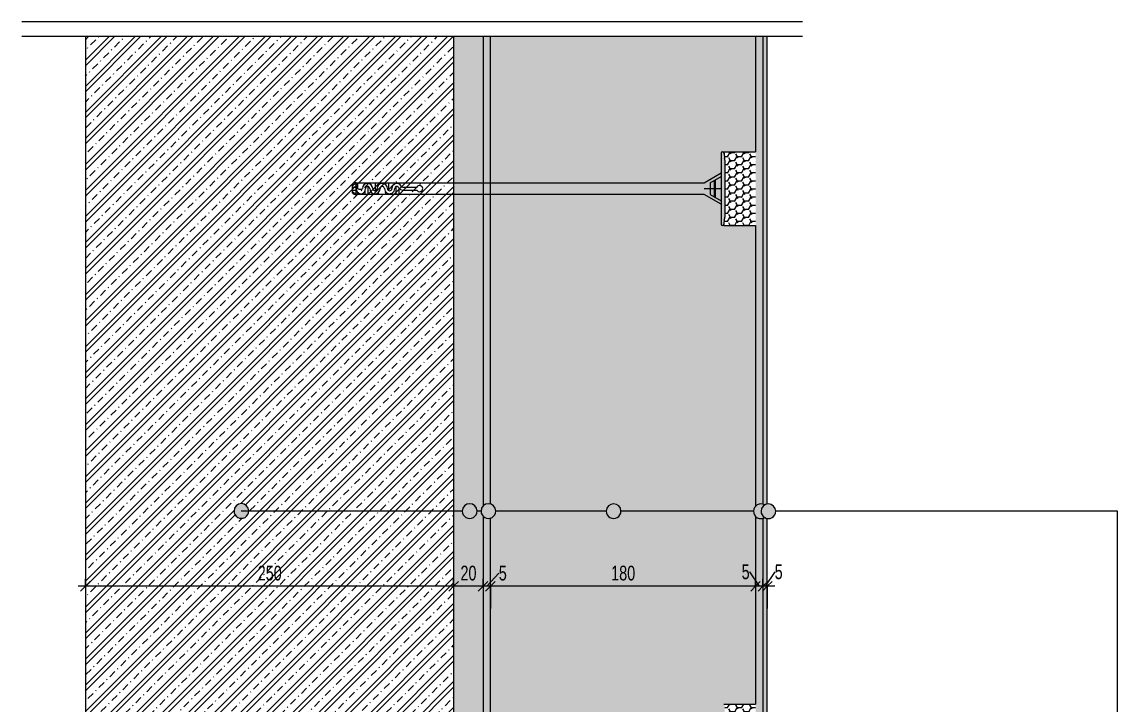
# Model space of a CAD drawing. Header units: millimetres. Extents: x 3821 to 11066, y 2454 to 5594.
# Drawn here: x 4358 to 5102, y 3310 to 3774 of the extents above; entities that cross this region are included whole.
import ezdxf

# ---------------------------------------------------------------- set-up
doc = ezdxf.new("R2010")
doc.units = ezdxf.units.MM
for name, color, linetype, lineweight in [('A-ANNO-DIMS', 211, 'Continuous', 9), ('A-ANNO-DIMS-5', 211, 'Continuous', 9), ('A-DETL', 90, 'Continuous', 18), ('A-DETL-GENF', 92, 'Continuous', 18), ('A-DETL-THIN', 151, 'Continuous', 18)]:
    doc.layers.add(name, color=color, linetype=linetype, lineweight=lineweight)
doc.styles.add('Arial', font='arial.ttf', dxfattribs={"width": 0.7, "height": 10})
doc.dimstyles.new('Vnitřní_-_průhledné', dxfattribs={"dimscale": 304.8, "dimtxt": 10.202594, "dimasz": 0.021325, "dimexe": 0.016404, "dimexo": 0.0625, "dimgap": 0.003281, "dimtad": 1, "dimdec": 0, "dimrnd": 5, "dimzin": 0, "dimdsep": 46, "dimtxsty": 'Arial', "dimblk1": 'OBLIQUE', "dimblk2": 'OBLIQUE', "dimsah": 1, "dimcen": 0.09, "dimdle": 0.016404, "dimazin": 0, "dimtfac": 1, "dimtdec": 4, "dimtix": 1, "dimtmove": 1, "dimatfit": 3, "dimfxl": 0.049213, "dimfxlon": 1, "dimtvp": 1, "dimtolj": 1, "dimtzin": 0, "dimarcsym": 2})
doc.dimstyles.new('Vnitřní_-_průhledné_1', dxfattribs={"dimscale": 304.8, "dimtxt": 10.202594, "dimasz": 0.021325, "dimexe": 0.016404, "dimexo": 0.0625, "dimgap": 0.003281, "dimtad": 1, "dimdec": 0, "dimrnd": 5, "dimzin": 0, "dimdsep": 46, "dimtxsty": 'Arial', "dimblk1": 'OBLIQUE', "dimblk2": 'OBLIQUE', "dimsah": 1, "dimcen": 0.09, "dimdle": 0.016404, "dimazin": 0, "dimtfac": 1, "dimtdec": 4, "dimtix": 1, "dimtmove": 0, "dimatfit": 3, "dimfxl": 0.049213, "dimfxlon": 1, "dimtvp": 1, "dimtolj": 1, "dimtzin": 0, "dimarcsym": 2})
pattern_1 = [(0, (0, 0), (5, 5), [0.5, -4.5]), (0, (2.5, 2.5), (5, 5), [0.5, -4.5])]
pattern_2 = [(0, (0, 0), (4.763, 2.75), [3.175, -6.35]), (120, (0, 0), (-4.7630699, 2.749879), [3.175, -6.35]), (60, (0, 0), (-0.0005699, 5.499013), [0, -6.35, 3.175, 0])]

# ---------------------------------------------------------------- blocks, each defined once
blk = doc.blocks.new('DIMBLOCK1-Okno _ Nadpraží')
at = {"layer": 'A-ANNO-DIMS-5'}
for p, q in [((4869.57, 3400.14), (4863.06, 3390.42)), ((4869.57, 3400.14), (4869.57, 3400.14)), ((4861.56, 3390.42), (4861.56, 3395.42)), ((4864.56, 3390.42), (4864.56, 3395.42)), ((4869.56, 3390.42), (4861.56, 3390.42)), ((4861.56, 3390.42), (4861.56, 3375.42)), ((4864.56, 3390.42), (4864.56, 3375.42))]:
    blk.add_line(p, q, dxfattribs=at)
at = {"layer": 'A-ANNO-DIMS-5', "lineweight": 18}
for p, q in [((4861.56, 3390.42), (4864.81, 3393.67)), ((4864.56, 3390.42), (4867.81, 3393.67)), ((4861.56, 3390.42), (4858.31, 3387.17)), ((4864.56, 3390.42), (4861.31, 3387.17))]:
    blk.add_line(p, q, dxfattribs=at)
at = {"layer": 'A-ANNO-DIMS-5', "color": 0, "insert": (4869.57, 3405.28), "char_height": 10, "width": 6.4041, "attachment_point": 1, "line_spacing_factor": 0.941778, "style": 'Arial'}
blk.add_mtext('\\fArial|b0|i0|c238|p34|;\\W.7;5', dxfattribs=at)
blk = doc.blocks.new('_Oblique')
at = {"color": 0, "linetype": 'ByBlock', "lineweight": -2}
blk.add_line((-0.5, -0.5), (0.5, 0.5), dxfattribs=at)
blk = doc.blocks.new('DIMBLOCK2-Okno _ Nadpraží')
at = {"layer": 'A-ANNO-DIMS-5'}
for p, q in [((4852.47, 3400.14), (4859.06, 3390.42)), ((4852.47, 3400.14), (4852.47, 3400.14)), ((4856.56, 3390.42), (4856.56, 3395.42)), ((4861.56, 3390.42), (4861.56, 3395.42)), ((4861.56, 3390.42), (4856.56, 3390.42)), ((4856.56, 3390.42), (4856.56, 3375.42)), ((4861.56, 3390.42), (4861.56, 3375.42))]:
    blk.add_line(p, q, dxfattribs=at)
at = {"layer": 'A-ANNO-DIMS-5', "lineweight": 18}
for p, q in [((4856.56, 3390.42), (4859.81, 3393.67)), ((4861.56, 3390.42), (4864.81, 3393.67)), ((4856.56, 3390.42), (4853.31, 3387.17)), ((4861.56, 3390.42), (4858.31, 3387.17))]:
    blk.add_line(p, q, dxfattribs=at)
at = {"layer": 'A-ANNO-DIMS-5', "color": 0, "insert": (4847.13, 3405.28), "char_height": 10, "width": 6.4041, "attachment_point": 1, "line_spacing_factor": 0.941778, "style": 'Arial'}
blk.add_mtext('\\fArial|b0|i0|c238|p34|;\\W.7;5', dxfattribs=at)
blk = doc.blocks.new('DIMBLOCK3-Okno _ Nadpraží')
at = {"layer": 'A-ANNO-DIMS-5'}
for p, q in [((4676.56, 3390.42), (4676.56, 3395.42)), ((4856.56, 3390.42), (4856.56, 3395.42)), ((4856.56, 3390.42), (4676.56, 3390.42)), ((4676.56, 3390.42), (4676.56, 3375.42)), ((4856.56, 3390.42), (4856.56, 3375.42))]:
    blk.add_line(p, q, dxfattribs=at)
at = {"layer": 'A-ANNO-DIMS-5', "lineweight": 18}
for p, q in [((4676.56, 3390.42), (4679.81, 3393.67)), ((4856.56, 3390.42), (4859.81, 3393.67)), ((4676.56, 3390.42), (4673.31, 3387.17)), ((4856.56, 3390.42), (4853.31, 3387.17))]:
    blk.add_line(p, q, dxfattribs=at)
at = {"layer": 'A-ANNO-DIMS-5', "color": 0, "insert": (4758.55, 3404.4), "char_height": 10, "width": 19.2123, "attachment_point": 1, "line_spacing_factor": 0.941778, "style": 'Arial'}
blk.add_mtext('180', dxfattribs=at)
blk = doc.blocks.new('DIMBLOCK4-Okno _ Nadpraží')
at = {"layer": 'A-ANNO-DIMS-5'}
for p, q in [((4682.25, 3399.26), (4674.06, 3390.42)), ((4682.25, 3399.26), (4682.25, 3399.26)), ((4671.56, 3390.42), (4671.56, 3395.42)), ((4676.56, 3390.42), (4676.56, 3395.42)), ((4676.56, 3390.42), (4671.56, 3390.42)), ((4671.56, 3390.42), (4671.56, 3375.42)), ((4676.56, 3390.42), (4676.56, 3375.42))]:
    blk.add_line(p, q, dxfattribs=at)
at = {"layer": 'A-ANNO-DIMS-5', "lineweight": 18}
for p, q in [((4671.56, 3390.42), (4674.81, 3393.67)), ((4676.56, 3390.42), (4679.81, 3393.67)), ((4671.56, 3390.42), (4668.31, 3387.17)), ((4676.56, 3390.42), (4673.31, 3387.17))]:
    blk.add_line(p, q, dxfattribs=at)
at = {"layer": 'A-ANNO-DIMS-5', "color": 0, "insert": (4682.25, 3404.4), "char_height": 10, "width": 6.4041, "attachment_point": 1, "line_spacing_factor": 0.941778, "style": 'Arial'}
blk.add_mtext('\\fArial|b0|i0|c238|p34|;\\W.7;5', dxfattribs=at)
blk = doc.blocks.new('DIMBLOCK5-Okno _ Nadpraží')
at = {"layer": 'A-ANNO-DIMS-5'}
for p, q in [((4651.56, 3390.42), (4651.56, 3395.42)), ((4671.56, 3390.42), (4671.56, 3395.42)), ((4671.56, 3390.42), (4651.56, 3390.42)), ((4651.56, 3390.42), (4651.56, 3375.42)), ((4671.56, 3390.42), (4671.56, 3375.42))]:
    blk.add_line(p, q, dxfattribs=at)
at = {"layer": 'A-ANNO-DIMS-5', "lineweight": 18}
for p, q in [((4651.56, 3390.42), (4654.81, 3393.67)), ((4671.56, 3390.42), (4674.81, 3393.67)), ((4651.56, 3390.42), (4648.31, 3387.17)), ((4671.56, 3390.42), (4668.31, 3387.17))]:
    blk.add_line(p, q, dxfattribs=at)
at = {"layer": 'A-ANNO-DIMS-5', "color": 0, "insert": (4656.22, 3404.4), "char_height": 10, "width": 12.8082, "attachment_point": 1, "line_spacing_factor": 0.941778, "style": 'Arial'}
blk.add_mtext('20', dxfattribs=at)
blk = doc.blocks.new('DIMBLOCK6-Okno _ Nadpraží')
at = {"layer": 'A-ANNO-DIMS-5'}
for p, q in [((4401.56, 3390.42), (4401.56, 3395.42)), ((4651.56, 3390.42), (4651.56, 3395.42)), ((4651.56, 3390.42), (4396.56, 3390.42)), ((4401.56, 3390.42), (4401.56, 3375.42)), ((4651.56, 3390.42), (4651.56, 3375.42))]:
    blk.add_line(p, q, dxfattribs=at)
at = {"layer": 'A-ANNO-DIMS-5', "lineweight": 18}
for p, q in [((4401.56, 3390.42), (4404.81, 3393.67)), ((4651.56, 3390.42), (4654.81, 3393.67)), ((4401.56, 3390.42), (4398.31, 3387.17)), ((4651.56, 3390.42), (4648.31, 3387.17))]:
    blk.add_line(p, q, dxfattribs=at)
at = {"layer": 'A-ANNO-DIMS-5', "color": 0, "insert": (4518.55, 3404.4), "char_height": 10, "width": 19.2123, "attachment_point": 1, "line_spacing_factor": 0.941778, "style": 'Arial'}
blk.add_mtext('250', dxfattribs=at)

msp = doc.modelspace()

# ---------------------------------------------------------------- hatches: boundary and pattern name
at = {"layer": 'A-DETL-GENF'}
h = msp.add_hatch(dxfattribs=at)
h.set_pattern_fill('FP_1', style=0, pattern_type=2)
h.set_pattern_definition([(45, (0, 0), (-8.838835, 8.838835), []), (45, (3.75, 0), (-8.838835, 8.838835), []), (45, (10.7, 0), (-8.838835, 8.838835), [5, -2.5, 0.5, -2.5])])
h.paths.add_polyline_path([(4571.78, 3200.37), (4651.56, 3200.37), (4651.56, 3763.57), (4401.56, 3763.57), (4401.56, 3200.37), (4570.64, 3200.37)])
h.paths.add_polyline_path([(4507.47, 3436.57), (4506.18, 3436.74), (4504.97, 3437.24), (4503.93, 3438.04), (4503.14, 3439.07), (4502.64, 3440.28), (4502.47, 3441.57), (4502.64, 3442.87), (4503.14, 3444.07), (4503.94, 3445.11), (4504.97, 3445.9), (4506.18, 3446.4), (4507.48, 3446.57), (4508.77, 3446.4), (4509.97, 3445.9), (4511.01, 3445.1), (4511.8, 3444.07), (4512.3, 3442.86), (4512.47, 3441.57), (4512.3, 3440.27), (4511.8, 3439.07), (4511.01, 3438.03), (4509.97, 3437.24), (4508.76, 3436.74)])
h = msp.add_hatch(dxfattribs=at)
h.set_pattern_fill('FP_2', color=1, style=0, pattern_type=2)
h.set_pattern_definition(pattern_1)
h.paths.add_polyline_path([(4619.06, 3195.37), (4676.56, 3195.37), (4676.56, 3436.68), (4676.47, 3436.64), (4675.18, 3436.47), (4673.89, 3436.64), (4672.68, 3437.14), (4671.56, 3437.94), (4671.56, 3200.37), (4624.06, 3200.37), (4624.06, 3198.37), (4603.56, 3198.37), (4603.56, 3195.37), (4608.11, 3195.37)])
h.paths.add_polyline_path([(4671.56, 3444.89), (4671.65, 3445.01), (4672.69, 3445.8), (4673.89, 3446.3), (4675.19, 3446.47), (4676.56, 3446.3), (4676.56, 3763.57), (4671.56, 3763.57), (4671.56, 3445.01)])
h = msp.add_hatch(dxfattribs=at)
h.set_pattern_fill('FP_2', color=1, style=0, pattern_type=2)
h.set_pattern_definition(pattern_1)
h.paths.add_polyline_path([(4861.56, 3160.37), (4861.56, 3436.57), (4861.45, 3436.53), (4860.18, 3436.36), (4858.83, 3436.56), (4857.68, 3437.04), (4856.56, 3437.83), (4856.56, 3165.37), (4605.11, 3165.37), (4605.11, 3160.37), (4732.91, 3160.37)])
h.paths.add_polyline_path([(4856.56, 3444.78), (4856.65, 3444.9), (4857.72, 3445.71), (4858.91, 3446.2), (4860.19, 3446.36), (4861.56, 3446.19), (4861.56, 3763.57), (4856.56, 3763.57), (4856.56, 3444.9)])
h = msp.add_hatch(dxfattribs=at)
h.set_pattern_fill('FP_2', color=1, style=0, pattern_type=2)
h.set_pattern_definition(pattern_1)
h.paths.add_polyline_path([(4864.56, 3157.37), (4864.56, 3436.46), (4864.01, 3436.53), (4862.68, 3437.03), (4861.56, 3436.53), (4861.56, 3160.37), (4605.56, 3160.37), (4605.56, 3158.37), (4608.45, 3158.37), (4610.26, 3157.37), (4732.91, 3157.37)])
h.paths.add_polyline_path([(4862.75, 3445.64), (4862.98, 3445.76), (4864.04, 3446.19), (4864.56, 3446.26), (4864.56, 3763.57), (4861.56, 3763.57), (4861.56, 3446.16), (4862.73, 3445.66)])
h = msp.add_hatch(dxfattribs=at)
h.set_pattern_fill('FP_2', color=1, style=0, pattern_type=2)
h.set_pattern_definition(pattern_1)
h.paths.add_polyline_path([(4651.56, 3200.37), (4671.56, 3200.37), (4671.56, 3438.05), (4670.85, 3438.98), (4670.35, 3440.18), (4670.18, 3441.48), (4670.36, 3442.77), (4670.85, 3443.98), (4671.56, 3444.89), (4671.56, 3763.57), (4651.56, 3763.57), (4651.56, 3364.19)])
h.paths.add_polyline_path([(4662.47, 3436.48), (4661.18, 3436.65), (4659.97, 3437.15), (4658.93, 3437.95), (4658.14, 3438.98), (4657.64, 3440.19), (4657.47, 3441.48), (4657.64, 3442.78), (4658.14, 3443.98), (4658.94, 3445.02), (4659.97, 3445.81), (4661.18, 3446.31), (4662.48, 3446.48), (4663.77, 3446.31), (4664.97, 3445.81), (4666.01, 3445.01), (4666.8, 3443.98), (4667.3, 3442.77), (4667.47, 3441.48), (4667.3, 3440.18), (4666.8, 3438.98), (4666.01, 3437.94), (4664.97, 3437.15), (4663.76, 3436.65)])
h = msp.add_hatch(dxfattribs=at)
h.set_pattern_fill('FP_3', color=1, style=0, pattern_type=2)
h.set_pattern_definition(pattern_2)
h.paths.add_polyline_path([(4856.56, 3165.37), (4856.56, 3260.46), (4835.68, 3260.46), (4835.68, 3310.46), (4856.56, 3310.46), (4856.56, 3437.94), (4855.85, 3438.87), (4855.35, 3440.13), (4855.18, 3441.37), (4855.38, 3442.71), (4855.85, 3443.87), (4856.56, 3444.78), (4856.56, 3635.37), (4835.68, 3635.37), (4835.68, 3685.37), (4856.56, 3685.37), (4856.56, 3763.57), (4676.56, 3763.57), (4676.56, 3446.27), (4677.69, 3445.8), (4678.72, 3445.01), (4679.51, 3443.97), (4680.01, 3442.76), (4680.18, 3441.47), (4680.01, 3440.18), (4679.51, 3438.97), (4678.72, 3437.94), (4677.68, 3437.14), (4676.56, 3436.64), (4676.56, 3165.37), (4835.68, 3165.37)])
h.paths.add_polyline_path([(4760.18, 3436.42), (4758.89, 3436.59), (4757.68, 3437.09), (4756.65, 3437.89), (4755.85, 3438.93), (4755.35, 3440.13), (4755.18, 3441.43), (4755.35, 3442.72), (4755.85, 3443.93), (4756.65, 3444.96), (4757.69, 3445.75), (4758.89, 3446.25), (4760.19, 3446.42), (4761.48, 3446.25), (4762.69, 3445.75), (4763.72, 3444.96), (4764.51, 3443.92), (4765.01, 3442.71), (4765.18, 3441.42), (4765.01, 3440.13), (4764.51, 3438.92), (4763.72, 3437.89), (4762.68, 3437.09), (4761.47, 3436.59)])
h = msp.add_hatch(dxfattribs=at)
h.set_pattern_fill('FP_3', color=1, style=0, pattern_type=2)
h.set_pattern_definition(pattern_2)
h.paths.add_polyline_path([(4835.68, 3635.37), (4856.56, 3635.37), (4856.56, 3685.37), (4835.68, 3685.37)])
for points in [[(4507.47, 3436.57), (4508.76, 3436.74), (4509.97, 3437.24), (4511.01, 3438.03), (4511.8, 3439.07), (4512.3, 3440.27), (4512.47, 3441.57), (4512.3, 3442.86), (4511.8, 3444.07), (4511.01, 3445.1), (4509.97, 3445.9), (4508.77, 3446.4), (4507.48, 3446.57), (4506.18, 3446.4), (4504.97, 3445.9), (4503.94, 3445.11), (4503.14, 3444.07), (4502.64, 3442.87), (4502.47, 3441.57), (4502.64, 3440.28), (4503.14, 3439.07), (4503.93, 3438.04), (4504.97, 3437.24), (4506.18, 3436.74)], [(4662.47, 3436.48), (4663.76, 3436.65), (4664.97, 3437.15), (4666.01, 3437.94), (4666.8, 3438.98), (4667.3, 3440.18), (4667.47, 3441.48), (4667.3, 3442.77), (4666.8, 3443.98), (4666.01, 3445.01), (4664.97, 3445.81), (4663.77, 3446.31), (4662.48, 3446.48), (4661.18, 3446.31), (4659.97, 3445.81), (4658.94, 3445.02), (4658.14, 3443.98), (4657.64, 3442.78), (4657.47, 3441.48), (4657.64, 3440.19), (4658.14, 3438.98), (4658.93, 3437.95), (4659.97, 3437.15), (4661.18, 3436.65)], [(4675.18, 3436.47), (4676.47, 3436.64), (4677.68, 3437.14), (4678.72, 3437.94), (4679.51, 3438.97), (4680.01, 3440.18), (4680.18, 3441.47), (4680.01, 3442.76), (4679.51, 3443.97), (4678.72, 3445.01), (4677.69, 3445.8), (4676.48, 3446.3), (4675.19, 3446.47), (4673.89, 3446.3), (4672.69, 3445.8), (4671.65, 3445.01), (4670.85, 3443.98), (4670.35, 3442.77), (4670.18, 3441.48), (4670.35, 3440.18), (4670.85, 3438.98), (4671.65, 3437.94), (4672.68, 3437.14), (4673.89, 3436.64)], [(4760.18, 3436.42), (4761.47, 3436.59), (4762.68, 3437.09), (4763.72, 3437.89), (4764.51, 3438.92), (4765.01, 3440.13), (4765.18, 3441.42), (4765.01, 3442.71), (4764.51, 3443.92), (4763.72, 3444.96), (4762.69, 3445.75), (4761.48, 3446.25), (4760.19, 3446.42), (4758.89, 3446.25), (4757.69, 3445.75), (4756.65, 3444.96), (4755.85, 3443.93), (4755.35, 3442.72), (4755.18, 3441.43), (4755.35, 3440.13), (4755.85, 3438.93), (4756.65, 3437.89), (4757.68, 3437.09), (4758.89, 3436.59)], [(4860.18, 3436.36), (4861.47, 3436.53), (4862.74, 3437.08), (4861.77, 3437.83), (4860.98, 3438.86), (4860.48, 3440.07), (4860.31, 3441.36), (4860.48, 3442.66), (4860.98, 3443.86), (4861.78, 3444.9), (4862.73, 3445.66), (4862.69, 3445.69), (4861.48, 3446.19), (4860.19, 3446.36), (4858.89, 3446.19), (4857.69, 3445.7), (4856.65, 3444.9), (4855.85, 3443.87), (4855.35, 3442.66), (4855.18, 3441.37), (4855.35, 3440.07), (4855.85, 3438.87), (4856.65, 3437.83), (4857.72, 3437.02), (4858.92, 3436.53)], [(4865.31, 3436.36), (4866.6, 3436.53), (4867.81, 3437.03), (4868.84, 3437.82), (4869.64, 3438.86), (4870.14, 3440.06), (4870.31, 3441.36), (4870.14, 3442.65), (4869.64, 3443.86), (4868.85, 3444.89), (4867.81, 3445.69), (4866.61, 3446.19), (4865.31, 3446.36), (4864.02, 3446.19), (4862.81, 3445.69), (4861.78, 3444.9), (4860.98, 3443.86), (4860.48, 3442.66), (4860.31, 3441.36), (4860.48, 3440.07), (4860.98, 3438.86), (4861.77, 3437.83), (4862.81, 3437.03), (4864.01, 3436.53)]]:
    msp.add_hatch(color=7, dxfattribs=at).paths.add_polyline_path(points)
h = msp.add_hatch(dxfattribs=at)
h.set_pattern_fill('FP_3', color=1, style=0, pattern_type=2)
h.set_pattern_definition(pattern_2)
h.paths.add_polyline_path([(4835.68, 3260.46), (4856.56, 3260.46), (4856.56, 3310.46), (4835.68, 3310.46)])

# ---------------------------------------------------------------- linework, layer by layer
at = {"layer": 'A-DETL'}
for p, q in [((4671.56, 3763.57), (4651.56, 3763.57)), ((4651.56, 3763.57), (4651.56, 3200.37)), ((4676.56, 3763.57), (4671.56, 3763.57)), ((4671.56, 3763.57), (4671.56, 3444.89)), ((4856.56, 3763.57), (4676.56, 3763.57)), ((4676.56, 3446.27), (4676.56, 3763.57)), ((4861.56, 3763.57), (4856.56, 3763.57)), ((4856.56, 3763.57), (4856.56, 3685.37)), ((4864.56, 3763.57), (4861.56, 3763.57)), ((4861.56, 3763.57), (4861.56, 3446.16)), ((4864.56, 3446.26), (4864.56, 3763.57)), ((4833.18, 3684.37), (4833.18, 3636.37)), ((4835.06, 3685.37), (4856.56, 3685.37)), ((4835.18, 3684.37), (4835.61, 3680.98)), ((4835.68, 3679.74), (4835.68, 3640.99)), ((4821.68, 3664.4), (4833.18, 3671.01)), ((4825.68, 3664.37), (4833.18, 3668.7)), ((4828.81, 3654.56), (4828.81, 3666.17)), ((4829.31, 3654.27), (4829.31, 3666.46)), ((4582.87, 3657.4), (4582.87, 3663.4)), ((4582.87, 3661.4), (4585.37, 3661.4)), ((4582.87, 3659.4), (4585.65, 3659.4)), ((4585.37, 3656.37), (4585.37, 3664.4)), ((4585.37, 3664.4), (4821.68, 3664.4)), ((4585.37, 3662.16), (4585.37, 3658.72)), ((4585.37, 3658.72), (4585.37, 3662.16)), ((4586.6, 3660.32), (4586.6, 3664.4)), ((4591.6, 3663.54), (4591.6, 3664.4)), ((4591.6, 3656.37), (4591.6, 3659.17)), ((4593.6, 3656.37), (4593.6, 3661.83)), ((4598.6, 3658.97), (4598.6, 3664.4)), ((4600.6, 3662.8), (4600.6, 3664.4)), ((4605.6, 3662.9), (4605.6, 3664.4)), ((4607.6, 3659), (4607.6, 3664.4)), ((4612.6, 3656.37), (4612.6, 3661.8)), ((4614.6, 3663.48), (4614.6, 3664.4)), ((4614.6, 3656.37), (4614.6, 3660.56)), ((4617.08, 3661.39), (4626.6, 3661.39)), ((4617.23, 3659.4), (4626.6, 3659.4)), ((4821.68, 3660.37), (4833.18, 3660.37)), ((4825.68, 3664.37), (4825.68, 3656.37)), ((4821.68, 3656.37), (4585.37, 3656.37)), ((4586.6, 3656.37), (4586.6, 3657.65)), ((4600.6, 3656.37), (4600.6, 3657.9)), ((4605.6, 3656.37), (4605.6, 3658)), ((4833.18, 3649.73), (4821.68, 3656.37)), ((4825.68, 3656.37), (4833.18, 3652.04)), ((4835.18, 3636.37), (4835.61, 3639.75)), ((4835.06, 3635.37), (4856.56, 3635.37)), ((4856.56, 3635.37), (4856.56, 3444.78)), ((4671.56, 3438.05), (4671.56, 3200.37)), ((4676.56, 3195.37), (4676.56, 3436.68)), ((4856.56, 3437.94), (4856.56, 3310.46)), ((4861.56, 3436.57), (4861.56, 3160.37)), ((4864.56, 3157.37), (4864.56, 3436.46)), ((4835.06, 3310.46), (4856.56, 3310.46))]:
    msp.add_line(p, q, dxfattribs=at)
for centre, radius, start, end in [((4834.18, 3684.37), 1, 0, 180), ((4825.68, 3679.74), 10, 0, 7.12502), ((4585.79, 3659.73), 4.68, 95.09494, 128.50883), ((4585.02, 3660.66), 2.76, 82.64713, 140.95526), ((4588.06, 3662.99), 3.04, 207.80146, 301.50954), ((4588.65, 3659.9), 3.04, 189.50186, 9.41044), ((4593.15, 3660.4), 3.5, 360, 180), ((4593.15, 3660.4), 1.5, 360, 180), ((4598.15, 3660.4), 3.5, 180, 0), ((4598.15, 3660.4), 1.5, 180, 0), ((4603.15, 3660.4), 3.5, 0, 180), ((4603.15, 3660.4), 1.5, 0, 180), ((4608.15, 3660.4), 3.5, 180, 0.36755), ((4608.15, 3660.4), 3.5, 180, 0.36755), ((4608.15, 3660.4), 3.5, 180, 0.36755), ((4608.15, 3660.4), 1.5, 180, 359.44114), ((4613.03, 3660.49), 3.38, 26.35902, 181.74611), ((4613.03, 3660.49), 1.38, 28.14932, 182.71411), ((4616.99, 3662.43), 3.03, 205.14722, 274.46745), ((4616.99, 3662.43), 1.03, 205.14722, 274.46745), ((4628.47, 3660.4), 2.12, 208.08312, 151.91688), ((4585.02, 3660.14), 2.76, 219.04474, 277.35287), ((4585.79, 3661.06), 4.68, 231.49117, 264.90523), ((4834.18, 3636.37), 1, 180, 0), ((4825.68, 3640.99), 10, 352.87498, 0)]:
    msp.add_arc(centre, radius, start, end, dxfattribs=at)
at = {"layer": 'A-DETL-THIN'}
for p, q in [((4888.46, 3773.57), (4358.46, 3773.57)), ((4888.46, 3763.57), (4358.46, 3763.57)), ((4651.56, 3763.57), (4401.56, 3763.57)), ((4401.56, 3763.57), (4401.56, 3200.37)), ((4507.34, 3441.57), (4657.48, 3441.57)), ((4667.46, 3441.57), (4670.2, 3441.57)), ((4680.17, 3441.57), (4755.2, 3441.57)), ((4765.16, 3441.57), (4855.21, 3441.57)), ((4870.28, 3441.57), (5102.06, 3441.57)), ((5102.06, 3441.57), (5102.06, 3072))]:
    msp.add_line(p, q, dxfattribs=at)
for centre, start, end in [((4507.47, 3441.57), 359.96642, 179.96642), ((4662.47, 3441.48), 359.96642, 179.96642), ((4675.18, 3441.47), 359.96642, 179.96642), ((4760.18, 3441.42), 359.96642, 179.96642), ((4860.18, 3441.36), 59.04062, 179.96642), ((4865.31, 3441.36), 359.96642, 179.96642), ((4507.47, 3441.57), 179.96642, 359.96642), ((4662.47, 3441.48), 179.96642, 359.96642), ((4675.18, 3441.47), 179.96642, 359.96642), ((4760.18, 3441.42), 179.96642, 359.96642), ((4860.18, 3441.36), 179.96642, 300.89221), ((4865.31, 3441.36), 179.96642, 359.96642)]:
    msp.add_arc(centre, 5, start, end, dxfattribs=at)

# ---------------------------------------------------------------- dimensions: what is measured, and where the dimension line sits
at = {"layer": 'A-ANNO-DIMS'}
for base, p1, p2, override, picture, middle in [((4401.56, 3390.42), (4651.56, 3375.42), (4401.56, 3375.42), {"dimpost": '<>', "dimfxl": 250}, 'DIMBLOCK6-Okno _ Nadpraží', (4526.56, 3396.52)), ((4651.56, 3390.42), (4671.56, 3375.42), (4651.56, 3375.42), {"dimpost": '<>', "dimfxl": 20}, 'DIMBLOCK5-Okno _ Nadpraží', (4661.56, 3396.52)), ((4676.56, 3390.42), (4856.56, 3375.42), (4676.56, 3375.42), {"dimpost": '<>', "dimfxl": 180}, 'DIMBLOCK3-Okno _ Nadpraží', (4766.56, 3396.52))]:
    dim = msp.add_linear_dim(base=base, p1=p1, p2=p2, dimstyle='Vnitřní_-_průhledné_1', override=override, dxfattribs=at)
    dim.commit()
    dim.dimension.update_dxf_attribs({"geometry": picture, "text_midpoint": middle})
for base, p1, p2, override, picture, middle in [((4671.56, 3390.42), (4676.56, 3375.42), (4671.56, 3375.42), {"dimpost": '<>', "dimfxl": 5}, 'DIMBLOCK4-Okno _ Nadpraží', (4685.45, 3397.73)), ((4856.56, 3390.42), (4861.56, 3375.42), (4856.56, 3375.42), {"dimpost": '<>', "dimfxl": 5}, 'DIMBLOCK2-Okno _ Nadpraží', (4850.34, 3398.61)), ((4861.56, 3390.42), (4864.56, 3375.42), (4861.56, 3375.42), {"dimpost": '<>', "dimfxl": 3}, 'DIMBLOCK1-Okno _ Nadpraží', (4872.78, 3398.61))]:
    dim = msp.add_linear_dim(base=base, p1=p1, p2=p2, dimstyle='Vnitřní_-_průhledné', override=override, dxfattribs=at)
    dim.commit()
    dim.dimension.update_dxf_attribs({"geometry": picture, "text_midpoint": middle, "dimtype": 160})

doc.saveas('drawing.dxf')
